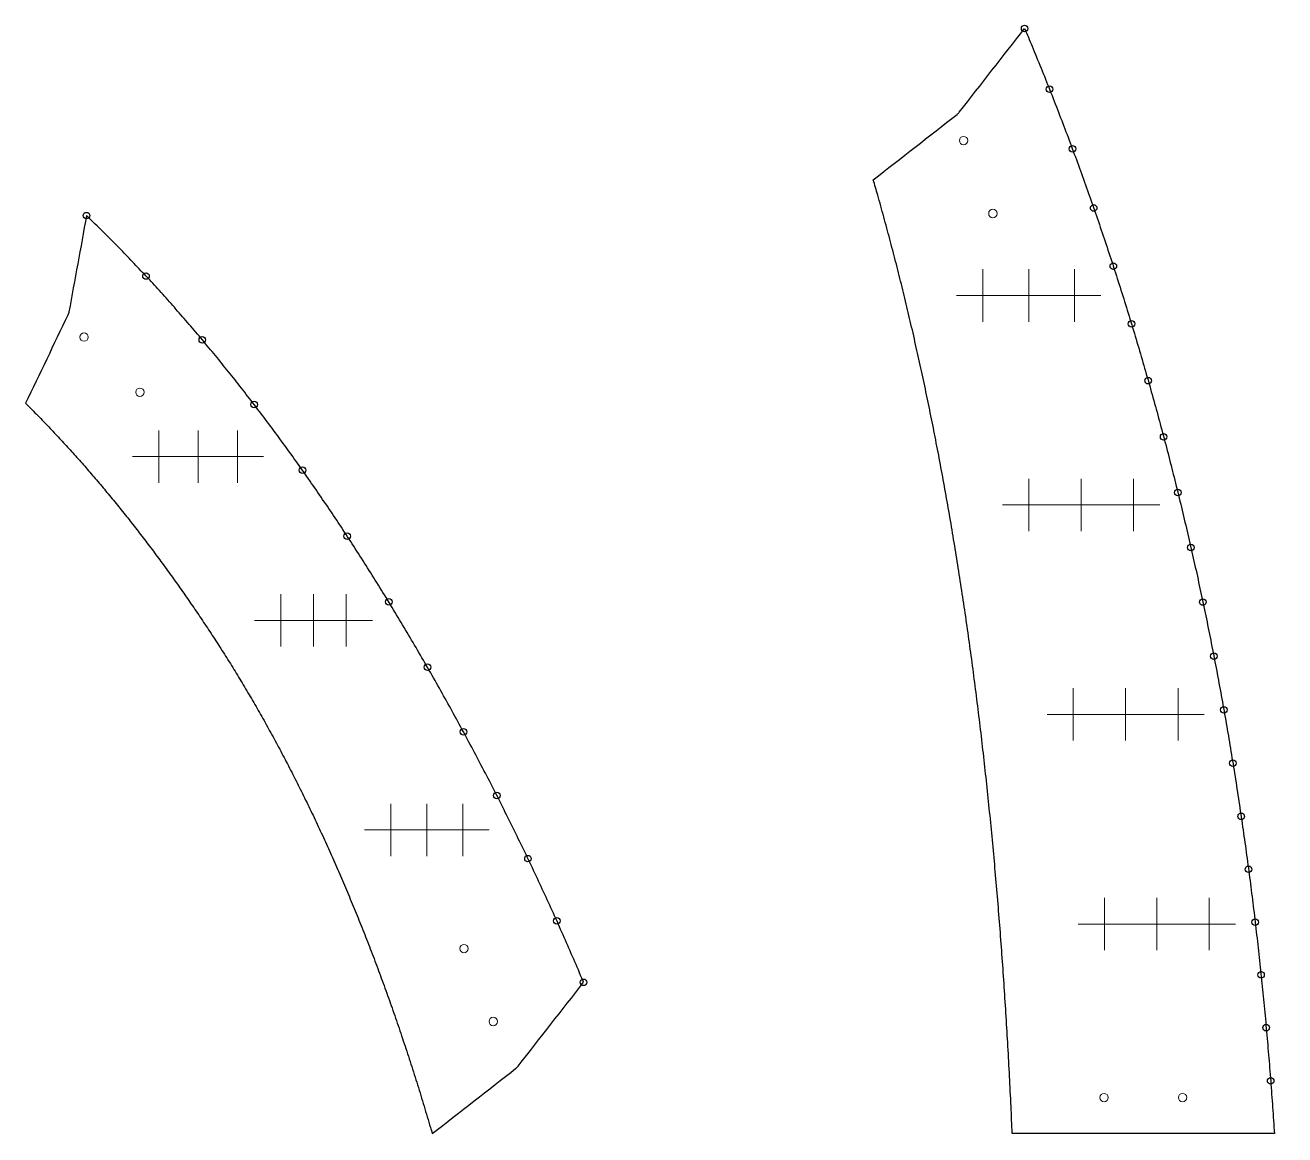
# Model space of a CAD drawing. Header units: inches. Extents: x -1683 to 11264, y -1696 to 865.
# Drawn here: x 1672.4 to 1768.5, y 91.1 to 175.8 of the extents above; entities that cross this region are included whole.
import ezdxf

# ---------------------------------------------------------------- set-up
doc = ezdxf.new("R2010")
doc.units = ezdxf.units.IN
doc.header["$MEASUREMENT"] = 0
doc.header["$PDMODE"] = 2
doc.header["$PDSIZE"] = 2
doc.layers.add('Drilling', color=3, linetype='Continuous', lineweight=13)
doc.layers.add('OLD1', color=1, linetype='Continuous')

# ---------------------------------------------------------------- blocks, each defined once
blk = doc.blocks.new('*U246')
at = {"layer": 'Drilling'}
blk.add_point((0, 0), dxfattribs=at)
blk = doc.blocks.new('*U247')
at = {"layer": 'Drilling', "color": 0, "linetype": 'ByBlock', "lineweight": -2, "transparency": 16777216}
for p in [(0, 0), (2.75, 0), (5.5, 0)]:
    blk.add_blockref('*U246', p, dxfattribs=at)
blk = doc.blocks.new('*U248')
at = {"layer": 'Drilling'}
blk.add_point((0, 0), dxfattribs=at)
blk = doc.blocks.new('*U249')
at = {"layer": 'Drilling', "color": 0, "linetype": 'ByBlock', "lineweight": -2, "transparency": 16777216}
for p in [(0, 0), (2.5, 0), (5, 0)]:
    blk.add_blockref('*U248', p, dxfattribs=at)
blk = doc.blocks.new('*U250')
at = {"layer": 'Drilling'}
blk.add_point((0, 0), dxfattribs=at)
blk = doc.blocks.new('*U251')
at = {"layer": 'Drilling', "color": 0, "linetype": 'ByBlock', "lineweight": -2, "transparency": 16777216}
for p in [(0, 0), (3, 0), (6, 0)]:
    blk.add_blockref('*U250', p, dxfattribs=at)
blk = doc.blocks.new('*U252')
at = {"layer": 'Drilling'}
blk.add_point((0, 0), dxfattribs=at)
blk = doc.blocks.new('*U253')
at = {"layer": 'Drilling', "color": 0, "linetype": 'ByBlock', "lineweight": -2, "transparency": 16777216}
for p in [(0, 0), (4, 0), (8, 0)]:
    blk.add_blockref('*U252', p, dxfattribs=at)
blk = doc.blocks.new('*U254')
at = {"layer": 'Drilling'}
blk.add_point((0, 0), dxfattribs=at)
blk = doc.blocks.new('*U255')
at = {"layer": 'Drilling', "color": 0, "linetype": 'ByBlock', "lineweight": -2, "transparency": 16777216}
for p in [(0, 0), (4, 0), (8, 0)]:
    blk.add_blockref('*U254', p, dxfattribs=at)
blk = doc.blocks.new('*U256')
at = {"layer": 'Drilling'}
blk.add_point((0, 0), dxfattribs=at)
blk = doc.blocks.new('*U257')
at = {"layer": 'Drilling', "color": 0, "linetype": 'ByBlock', "lineweight": -2, "transparency": 16777216}
for p in [(0, 0), (4, 0), (8, 0)]:
    blk.add_blockref('*U256', p, dxfattribs=at)
blk = doc.blocks.new('*U258')
at = {"layer": 'Drilling'}
blk.add_point((0, 0), dxfattribs=at)
blk = doc.blocks.new('*U259')
at = {"layer": 'Drilling', "color": 0, "linetype": 'ByBlock', "lineweight": -2, "transparency": 16777216}
for p in [(0, 0), (3.5, 0), (7, 0)]:
    blk.add_blockref('*U258', p, dxfattribs=at)

msp = doc.modelspace()

# ---------------------------------------------------------------- linework, layer by layer
for points, knots in [([(1747.7123, 91.21999), (1754.3821, 91.21999), (1761.0519, 91.21999), (1767.7217, 91.21999), (1767.67636, 91.89171), (1767.63101, 92.56343), (1767.58566, 93.23515), (1767.53614, 93.90429), (1767.48663, 94.57342), (1767.43711, 95.24256), (1767.38343, 95.90912), (1767.32975, 96.57568), (1767.27607, 97.24224), (1767.21822, 97.90622), (1767.16037, 98.57021), (1767.10252, 99.23419), (1767.0405, 99.89559), (1766.97848, 100.55699), (1766.91646, 101.21839), (1766.85028, 101.87721), (1766.78409, 102.53604), (1766.71791, 103.19486), (1766.64756, 103.8511), (1766.57721, 104.50735), (1766.50685, 105.16359), (1766.43233, 105.81725), (1766.35782, 106.47092), (1766.2833, 107.12458), (1766.20461, 107.77567), (1766.12592, 108.42675), (1766.04724, 109.07784), (1765.96438, 109.72634), (1765.88153, 110.37485), (1765.79867, 111.02335), (1765.71165, 111.66928), (1765.62463, 112.31521), (1765.53761, 112.96113), (1765.44642, 113.60448), (1765.35523, 114.24783), (1765.26404, 114.89118), (1765.16869, 115.53194), (1765.07333, 116.17271), (1764.97797, 116.81348), (1764.87845, 117.45167), (1764.77893, 118.08986), (1764.6794, 118.72805), (1764.57571, 119.36366), (1764.47202, 119.99927), (1764.36833, 120.63488), (1764.26047, 121.26791), (1764.15262, 121.90094), (1764.04476, 122.53397), (1763.93273, 123.16442), (1763.82071, 123.79487), (1763.70868, 124.42533), (1763.59249, 125.0532), (1763.4763, 125.68107), (1763.3601, 126.30894), (1763.23974, 126.93424), (1763.11938, 127.55953), (1762.99902, 128.18482), (1762.87449, 128.80754), (1762.74997, 129.43025), (1762.62544, 130.05297), (1762.49674, 130.6731), (1762.36805, 131.29324), (1762.23935, 131.91337), (1762.10649, 132.53093), (1761.97363, 133.14848), (1761.84077, 133.76604), (1761.70374, 134.38102), (1761.56671, 134.99599), (1761.42968, 135.61097), (1761.28848, 136.22337), (1761.14729, 136.83576), (1761.00609, 137.44816), (1760.86072, 138.05798), (1760.71536, 138.6678), (1760.57, 139.27762), (1760.42046, 139.88486), (1760.27093, 140.49209), (1760.1214, 141.09933), (1759.9677, 141.70399), (1759.814, 142.30865), (1759.6603, 142.91331), (1759.50244, 143.51539), (1759.34457, 144.11748), (1759.18671, 144.71956), (1759.02467, 145.31906), (1758.86264, 145.91856), (1758.7006, 146.51806), (1758.5344, 147.11498), (1758.3682, 147.71191), (1758.202, 148.30883), (1758.03163, 148.90317), (1757.86127, 149.49752), (1757.6909, 150.09186), (1757.51636, 150.68362), (1757.34183, 151.27539), (1757.16729, 151.86715), (1756.98859, 152.45634), (1756.80988, 153.04552), (1756.63118, 153.63471), (1756.44831, 154.22131), (1756.26544, 154.80792), (1756.08257, 155.39452), (1755.89553, 155.97855), (1755.70849, 156.56258), (1755.52146, 157.1466), (1755.33025, 157.72805), (1755.13905, 158.3095), (1754.94784, 158.89095), (1754.75247, 159.46982), (1754.5571, 160.04868), (1754.36172, 160.62755), (1754.16218, 161.20384), (1753.96264, 161.78013), (1753.7631, 162.35642), (1753.5594, 162.93013), (1753.35569, 163.50384), (1753.15198, 164.07755), (1752.94411, 164.64868), (1752.73623, 165.21981), (1752.52836, 165.79094), (1752.31632, 166.35949), (1752.10428, 166.92805), (1751.89223, 167.4966), (1751.67603, 168.06257), (1751.45982, 168.62854), (1751.24361, 169.19451), (1751.02323, 169.75791), (1750.80285, 170.3213), (1750.58248, 170.8847), (1750.35793, 171.44551), (1750.13339, 172.00632), (1749.90885, 172.56714), (1749.68014, 173.12537), (1749.45142, 173.68361), (1749.22271, 174.24184), (1749.03453, 174.69086), (1748.84634, 175.13987), (1748.65816, 175.58889), (1746.99572, 173.45858), (1745.33327, 171.32828), (1743.67083, 169.19798), (1743.62062, 169.13364), (1743.56204, 169.07506), (1743.49769, 169.02484), (1741.36739, 167.3624), (1739.23709, 165.69996), (1737.10679, 164.03751), (1737.21945, 163.64698), (1737.33211, 163.25644), (1737.44477, 162.86591), (1737.60001, 162.30983), (1737.75526, 161.75375), (1737.9105, 161.19767), (1738.06238, 160.63531), (1738.21426, 160.07294), (1738.36614, 159.51057), (1738.51464, 158.94192), (1738.66315, 158.37326), (1738.81165, 157.80461), (1738.95678, 157.22967), (1739.1019, 156.65473), (1739.24703, 156.07978), (1739.38877, 155.49856), (1739.5305, 154.91733), (1739.67224, 154.33611), (1739.81059, 153.7486), (1739.94893, 153.16109), (1740.08727, 152.57358), (1740.22222, 151.97979), (1740.35716, 151.38601), (1740.4921, 150.79222), (1740.62364, 150.19215), (1740.75517, 149.59208), (1740.88671, 148.99201), (1741.01483, 148.38567), (1741.14295, 147.77932), (1741.27107, 147.17298), (1741.39577, 146.56036), (1741.52048, 145.94774), (1741.64518, 145.33512), (1741.76645, 144.71623), (1741.88773, 144.09734), (1742.009, 143.47845), (1742.12685, 142.85329), (1742.24469, 142.22813), (1742.36254, 141.60297), (1742.47695, 140.97155), (1742.59135, 140.34012), (1742.70576, 139.70869), (1742.81672, 139.071), (1742.92769, 138.43331), (1743.03865, 137.79562), (1743.14617, 137.15166), (1743.25369, 136.50771), (1743.36121, 135.86376), (1743.46527, 135.21355), (1743.56934, 134.56333), (1743.6734, 133.91312), (1743.77401, 133.25665), (1743.87462, 132.60018), (1743.97522, 131.94371), (1744.07237, 131.28099), (1744.16952, 130.61827), (1744.26666, 129.95555), (1744.36034, 129.28657), (1744.45402, 128.6176), (1744.5477, 127.94863), (1744.63791, 127.2734), (1744.72812, 126.59818), (1744.81833, 125.92296), (1744.90506, 125.24149), (1744.99179, 124.56003), (1745.07853, 123.87856), (1745.16178, 123.19085), (1745.24504, 122.50314), (1745.32829, 121.81543), (1745.40806, 121.12148), (1745.48783, 120.42753), (1745.56761, 119.73358), (1745.64389, 119.0334), (1745.72018, 118.33321), (1745.79646, 117.63302), (1745.86926, 116.9266), (1745.94205, 116.22018), (1746.01485, 115.51376), (1746.08415, 114.80111), (1746.15345, 114.08845), (1746.22275, 113.3758), (1746.28856, 112.65692), (1746.35436, 111.93804), (1746.42017, 111.21916), (1746.48247, 110.49405), (1746.54478, 109.76894), (1746.60708, 109.04384), (1746.66588, 108.31251), (1746.72468, 107.58117), (1746.78349, 106.84984), (1746.83878, 106.11229), (1746.89408, 105.37474), (1746.94937, 104.63719), (1747.00116, 103.89342), (1747.05294, 103.14965), (1747.10473, 102.40588), (1747.15301, 101.6559), (1747.20128, 100.90592), (1747.24955, 100.15593), (1747.29432, 99.39973), (1747.33908, 98.64354), (1747.38384, 97.88734), (1747.42508, 97.12493), (1747.46632, 96.36253), (1747.50756, 95.60012), (1747.54529, 94.8315), (1747.58301, 94.06289), (1747.62074, 93.29428), (1747.65126, 92.60285), (1747.68178, 91.91142), (1747.7123, 91.21999)], [0, 0, 0, 0, 1, 1, 1, 2, 2, 2, 3, 3, 3, 4, 4, 4, 5, 5, 5, 6, 6, 6, 7, 7, 7, 8, 8, 8, 9, 9, 9, 10, 10, 10, 11, 11, 11, 12, 12, 12, 13, 13, 13, 14, 14, 14, 15, 15, 15, 16, 16, 16, 17, 17, 17, 18, 18, 18, 19, 19, 19, 20, 20, 20, 21, 21, 21, 22, 22, 22, 23, 23, 23, 24, 24, 24, 25, 25, 25, 26, 26, 26, 27, 27, 27, 28, 28, 28, 29, 29, 29, 30, 30, 30, 31, 31, 31, 32, 32, 32, 33, 33, 33, 34, 34, 34, 35, 35, 35, 36, 36, 36, 37, 37, 37, 38, 38, 38, 39, 39, 39, 40, 40, 40, 41, 41, 41, 42, 42, 42, 43, 43, 43, 44, 44, 44, 45, 45, 45, 46, 46, 46, 47, 47, 47, 48, 48, 48, 48.24485637, 48.24485637, 48.24485637, 49.24485637, 49.24485637, 49.24485637, 50.24485637, 50.24485637, 50.24485637, 51.24485637, 51.24485637, 51.24485637, 52.24485637, 52.24485637, 52.24485637, 53.24485637, 53.24485637, 53.24485637, 54.24485637, 54.24485637, 54.24485637, 55.24485637, 55.24485637, 55.24485637, 56.24485637, 56.24485637, 56.24485637, 57.24485637, 57.24485637, 57.24485637, 58.24485637, 58.24485637, 58.24485637, 59.24485637, 59.24485637, 59.24485637, 60.24485637, 60.24485637, 60.24485637, 61.24485637, 61.24485637, 61.24485637, 62.24485637, 62.24485637, 62.24485637, 63.24485637, 63.24485637, 63.24485637, 64.24485637, 64.24485637, 64.24485637, 65.24485637, 65.24485637, 65.24485637, 66.24485637, 66.24485637, 66.24485637, 67.24485637, 67.24485637, 67.24485637, 68.24485637, 68.24485637, 68.24485637, 69.24485637, 69.24485637, 69.24485637, 70.24485637, 70.24485637, 70.24485637, 71.24485637, 71.24485637, 71.24485637, 72.24485637, 72.24485637, 72.24485637, 73.24485637, 73.24485637, 73.24485637, 74.24485637, 74.24485637, 74.24485637, 75.24485637, 75.24485637, 75.24485637, 76.24485637, 76.24485637, 76.24485637, 77.24485637, 77.24485637, 77.24485637, 78.24485637, 78.24485637, 78.24485637, 79.24485637, 79.24485637, 79.24485637, 80.24485637, 80.24485637, 80.24485637, 81.24485637, 81.24485637, 81.24485637, 82.24485637, 82.24485637, 82.24485637, 83.24485637, 83.24485637, 83.24485637, 84.24485637, 84.24485637, 84.24485637, 85.24485637, 85.24485637, 85.24485637, 86.24485637, 86.24485637, 86.24485637, 86.24485637]), ([(1710.00709, 96.38046), (1709.95688, 96.31612), (1709.8983, 96.25754), (1709.83395, 96.20732), (1707.70365, 94.54488), (1705.57335, 92.88244), (1703.44305, 91.21999), (1703.39711, 91.37925), (1703.35117, 91.5385), (1703.30523, 91.69775), (1703.14328, 92.24125), (1702.98133, 92.78475), (1702.81938, 93.32824), (1702.65408, 93.86545), (1702.48879, 94.40265), (1702.3235, 94.93986), (1702.15487, 95.47077), (1701.98625, 96.00169), (1701.81762, 96.5326), (1701.64567, 97.05722), (1701.47372, 97.58184), (1701.30177, 98.10646), (1701.12651, 98.62479), (1700.95124, 99.14312), (1700.77597, 99.66145), (1700.5974, 100.17349), (1700.41883, 100.68553), (1700.24026, 101.19756), (1700.05839, 101.70331), (1699.87652, 102.20906), (1699.69465, 102.7148), (1699.50949, 103.21426), (1699.32433, 103.71372), (1699.13917, 104.21318), (1698.95073, 104.70634), (1698.7623, 105.19951), (1698.57386, 105.69268), (1698.38215, 106.17957), (1698.19045, 106.66645), (1697.99874, 107.15333), (1697.80377, 107.63393), (1697.60881, 108.11453), (1697.41384, 108.59513), (1697.21563, 109.06945), (1697.01741, 109.54377), (1696.8192, 110.01808), (1696.61774, 110.48612), (1696.41628, 110.95417), (1696.21483, 111.42221), (1696.01015, 111.88397), (1695.80546, 112.34574), (1695.60078, 112.80751), (1695.39287, 113.263), (1695.18497, 113.7185), (1694.97706, 114.174), (1694.76595, 114.62323), (1694.55484, 115.07246), (1694.34372, 115.52169), (1694.12941, 115.96467), (1693.9151, 116.40764), (1693.70079, 116.85061), (1693.48328, 117.28733), (1693.26578, 117.72405), (1693.04828, 118.16077), (1692.8276, 118.59125), (1692.60692, 119.02172), (1692.38624, 119.45219), (1692.16239, 119.87643), (1691.93854, 120.30066), (1691.71469, 120.7249), (1691.48768, 121.1429), (1691.26068, 121.5609), (1691.03367, 121.97891), (1690.80351, 122.39069), (1690.57335, 122.80247), (1690.3432, 123.21425), (1690.1099, 123.61981), (1689.8766, 124.02538), (1689.6433, 124.43095), (1689.40688, 124.83031), (1689.17045, 125.22968), (1688.93402, 125.62904), (1688.69447, 126.02221), (1688.45492, 126.41538), (1688.21537, 126.80856), (1687.97271, 127.19555), (1687.73005, 127.58254), (1687.48738, 127.96953), (1687.24073, 128.35173), (1686.99407, 128.73393), (1686.74741, 129.11613), (1686.4967, 129.49493), (1686.24598, 129.87373), (1685.99527, 130.25253), (1685.74223, 130.62657), (1685.4892, 131.00061), (1685.23617, 131.37465), (1684.98173, 131.74257), (1684.72729, 132.1105), (1684.47286, 132.47842), (1684.21703, 132.84022), (1683.96119, 133.20203), (1683.70536, 133.56384), (1683.44815, 133.91953), (1683.19093, 134.27523), (1682.93372, 134.63092), (1682.67513, 134.98052), (1682.41654, 135.33011), (1682.15795, 135.6797), (1681.89799, 136.02319), (1681.63804, 136.36668), (1681.37809, 136.71018), (1681.11678, 137.04758), (1680.85547, 137.38498), (1680.59416, 137.72238), (1680.33151, 138.05369), (1680.06886, 138.38501), (1679.8062, 138.71632), (1679.54222, 139.04156), (1679.27823, 139.3668), (1679.01424, 139.69204), (1678.74893, 140.01121), (1678.48362, 140.33038), (1678.2183, 140.64955), (1677.95168, 140.96266), (1677.68505, 141.27577), (1677.41842, 141.58888), (1677.15048, 141.89594), (1676.88255, 142.203), (1676.61461, 142.51007), (1676.34538, 142.81109), (1676.07615, 143.11211), (1675.80691, 143.41314), (1675.53639, 143.70813), (1675.26587, 144.00313), (1674.99535, 144.29812), (1674.72354, 144.5871), (1674.45174, 144.87608), (1674.17994, 145.16506), (1673.90686, 145.44804), (1673.63378, 145.73102), (1673.3607, 146.014), (1673.04123, 146.33537), (1672.72176, 146.65673), (1672.40228, 146.9781), (1673.47838, 149.22085), (1674.55448, 151.46361), (1675.63057, 153.70636), (1675.66888, 153.78619), (1675.69672, 153.87189), (1675.71266, 153.95899), (1676.16033, 156.40592), (1676.60801, 158.85286), (1677.05569, 161.2998), (1677.19261, 161.16896), (1677.32954, 161.03811), (1677.46647, 160.90726), (1677.81309, 160.56702), (1678.15971, 160.22678), (1678.50632, 159.88654), (1678.85132, 159.53885), (1679.19631, 159.19116), (1679.5413, 158.84347), (1679.88466, 158.48832), (1680.22802, 158.13317), (1680.57138, 157.77803), (1680.91312, 157.41543), (1681.25485, 157.05283), (1681.59658, 156.69023), (1681.93669, 156.32018), (1682.27679, 155.95012), (1682.6169, 155.58007), (1682.95537, 155.20257), (1683.29385, 154.82506), (1683.63232, 154.44755), (1683.96917, 154.06259), (1684.30602, 153.67763), (1684.64287, 153.29267), (1684.97808, 152.90026), (1685.3133, 152.50785), (1685.64852, 152.11543), (1685.98211, 151.71557), (1686.3157, 151.3157), (1686.64929, 150.91583), (1686.98125, 150.50851), (1687.31321, 150.10119), (1687.64518, 149.69387), (1687.97551, 149.2791), (1688.30584, 148.86433), (1688.63617, 148.44955), (1688.96488, 148.02733), (1689.29358, 147.6051), (1689.62229, 147.18287), (1689.94936, 146.75319), (1690.27644, 146.32351), (1690.60351, 145.89383), (1690.92896, 145.4567), (1691.25441, 145.01956), (1691.57985, 144.58243), (1691.90367, 144.13784), (1692.22749, 143.69325), (1692.55131, 143.24867), (1692.8735, 142.79663), (1693.19569, 142.34458), (1693.51788, 141.89254), (1693.83844, 141.43305), (1694.159, 140.97356), (1694.47956, 140.51406), (1694.79849, 140.04711), (1695.11742, 139.58017), (1695.43636, 139.11322), (1695.75366, 138.63882), (1696.07096, 138.16442), (1696.38827, 137.69001), (1696.70394, 137.20816), (1697.01962, 136.7263), (1697.33529, 136.24445), (1697.64934, 135.75514), (1697.96338, 135.26583), (1698.27743, 134.77653), (1698.58985, 134.27976), (1698.90227, 133.783), (1699.21468, 133.28624), (1699.52547, 132.78203), (1699.83626, 132.27781), (1700.14705, 131.7736), (1700.45494, 131.26436), (1700.76283, 130.75513), (1701.07072, 130.2459), (1701.37445, 129.73409), (1701.67817, 129.22228), (1701.98189, 128.71047), (1702.28145, 128.19608), (1702.58101, 127.68169), (1702.88056, 127.1673), (1703.17595, 126.65034), (1703.47134, 126.13337), (1703.76673, 125.6164), (1704.05795, 125.09685), (1704.34917, 124.5773), (1704.64039, 124.05776), (1704.92745, 123.53563), (1705.2145, 123.0135), (1705.50155, 122.49138), (1705.78444, 121.96667), (1706.06733, 121.44197), (1706.35021, 120.91726), (1706.62893, 120.38997), (1706.90765, 119.86269), (1707.18637, 119.3354), (1707.46092, 118.80554), (1707.73548, 118.27568), (1708.01003, 117.74581), (1708.28041, 117.21337), (1708.5508, 116.68093), (1708.82118, 116.14848), (1709.0874, 115.61346), (1709.35362, 115.07844), (1709.61983, 114.54341), (1709.88188, 114.00581), (1710.14393, 113.46821), (1710.40598, 112.93061), (1710.66387, 112.39043), (1710.92175, 111.85025), (1711.17963, 111.31007), (1711.43335, 110.76731), (1711.68706, 110.22455), (1711.94078, 109.68179), (1712.19033, 109.13645), (1712.43987, 108.59111), (1712.68942, 108.04577), (1712.9348, 107.49785), (1713.18018, 106.94993), (1713.42556, 106.40201), (1713.66678, 105.85152), (1713.90799, 105.30102), (1714.1492, 104.75052), (1714.38625, 104.19744), (1714.62329, 103.64437), (1714.86034, 103.09129), (1714.90503, 102.98465), (1714.94973, 102.87801), (1714.99442, 102.77137), (1713.33198, 100.64107), (1711.66954, 98.51076), (1710.00709, 96.38046)], [0, 0, 0, 0, 0.24485637, 0.24485637, 0.24485637, 1.24485637, 1.24485637, 1.24485637, 2.24485637, 2.24485637, 2.24485637, 3.24485637, 3.24485637, 3.24485637, 4.24485637, 4.24485637, 4.24485637, 5.24485637, 5.24485637, 5.24485637, 6.24485637, 6.24485637, 6.24485637, 7.24485637, 7.24485637, 7.24485637, 8.24485637, 8.24485637, 8.24485637, 9.24485637, 9.24485637, 9.24485637, 10.24485637, 10.24485637, 10.24485637, 11.24485637, 11.24485637, 11.24485637, 12.24485637, 12.24485637, 12.24485637, 13.24485637, 13.24485637, 13.24485637, 14.24485637, 14.24485637, 14.24485637, 15.24485637, 15.24485637, 15.24485637, 16.24485637, 16.24485637, 16.24485637, 17.24485637, 17.24485637, 17.24485637, 18.24485637, 18.24485637, 18.24485637, 19.24485637, 19.24485637, 19.24485637, 20.24485637, 20.24485637, 20.24485637, 21.24485637, 21.24485637, 21.24485637, 22.24485637, 22.24485637, 22.24485637, 23.24485637, 23.24485637, 23.24485637, 24.24485637, 24.24485637, 24.24485637, 25.24485637, 25.24485637, 25.24485637, 26.24485637, 26.24485637, 26.24485637, 27.24485637, 27.24485637, 27.24485637, 28.24485637, 28.24485637, 28.24485637, 29.24485637, 29.24485637, 29.24485637, 30.24485637, 30.24485637, 30.24485637, 31.24485637, 31.24485637, 31.24485637, 32.24485637, 32.24485637, 32.24485637, 33.24485637, 33.24485637, 33.24485637, 34.24485637, 34.24485637, 34.24485637, 35.24485637, 35.24485637, 35.24485637, 36.24485637, 36.24485637, 36.24485637, 37.24485637, 37.24485637, 37.24485637, 38.24485637, 38.24485637, 38.24485637, 39.24485637, 39.24485637, 39.24485637, 40.24485637, 40.24485637, 40.24485637, 41.24485637, 41.24485637, 41.24485637, 42.24485637, 42.24485637, 42.24485637, 43.24485637, 43.24485637, 43.24485637, 44.24485637, 44.24485637, 44.24485637, 45.24485637, 45.24485637, 45.24485637, 46.24485637, 46.24485637, 46.24485637, 47.24485637, 47.24485637, 47.24485637, 48.24485637, 48.24485637, 48.24485637, 48.51048306, 48.51048306, 48.51048306, 49.51048306, 49.51048306, 49.51048306, 50.51048306, 50.51048306, 50.51048306, 51.51048306, 51.51048306, 51.51048306, 52.51048306, 52.51048306, 52.51048306, 53.51048306, 53.51048306, 53.51048306, 54.51048306, 54.51048306, 54.51048306, 55.51048306, 55.51048306, 55.51048306, 56.51048306, 56.51048306, 56.51048306, 57.51048306, 57.51048306, 57.51048306, 58.51048306, 58.51048306, 58.51048306, 59.51048306, 59.51048306, 59.51048306, 60.51048306, 60.51048306, 60.51048306, 61.51048306, 61.51048306, 61.51048306, 62.51048306, 62.51048306, 62.51048306, 63.51048306, 63.51048306, 63.51048306, 64.51048306, 64.51048306, 64.51048306, 65.51048306, 65.51048306, 65.51048306, 66.51048306, 66.51048306, 66.51048306, 67.51048306, 67.51048306, 67.51048306, 68.51048306, 68.51048306, 68.51048306, 69.51048306, 69.51048306, 69.51048306, 70.51048306, 70.51048306, 70.51048306, 71.51048306, 71.51048306, 71.51048306, 72.51048306, 72.51048306, 72.51048306, 73.51048306, 73.51048306, 73.51048306, 74.51048306, 74.51048306, 74.51048306, 75.51048306, 75.51048306, 75.51048306, 76.51048306, 76.51048306, 76.51048306, 77.51048306, 77.51048306, 77.51048306, 78.51048306, 78.51048306, 78.51048306, 79.51048306, 79.51048306, 79.51048306, 80.51048306, 80.51048306, 80.51048306, 81.51048306, 81.51048306, 81.51048306, 82.51048306, 82.51048306, 82.51048306, 83.51048306, 83.51048306, 83.51048306, 84.51048306, 84.51048306, 84.51048306, 85.51048306, 85.51048306, 85.51048306, 86.51048306, 86.51048306, 86.51048306, 87.51048306, 87.51048306, 87.51048306, 88.51048306, 88.51048306, 88.51048306, 89.51048306, 89.51048306, 89.51048306, 90.51048306, 90.51048306, 90.51048306, 91.51048306, 91.51048306, 91.51048306, 92.51048306, 92.51048306, 92.51048306, 93.51048306, 93.51048306, 93.51048306, 93.51048306])]:
    msp.add_open_spline(points, degree=3, knots=knots)
at = {"layer": 'Drilling'}
for centre in [(1744.00003, 167.02912), (1746.23513, 161.46097), (1676.8645, 152.03192), (1681.13553, 147.81787), (1705.86608, 105.34791), (1708.10118, 99.77976), (1754.717, 93.96999), (1760.717, 93.96999)]:
    msp.add_circle(centre, 0.3225, dxfattribs=at)
at = {"layer": 'OLD1'}
for centre in [(1748.65816, 175.58889), (1750.55211, 170.96054), (1752.30424, 166.39188), (1677.05569, 161.2998), (1753.92656, 161.88434), (1755.42658, 157.43513), (1681.59658, 156.69023), (1756.8112, 153.04117), (1685.89091, 151.82489), (1758.08961, 148.70092), (1689.85386, 146.87865), (1759.26774, 144.41049), (1693.53463, 141.86853), (1760.35123, 140.16601), (1696.94977, 136.83292), (1761.34811, 135.96473), (1700.12318, 131.81233), (1762.2625, 131.80183), (1763.09767, 127.67234), (1703.07384, 126.82904), (1763.86021, 123.57255), (1705.8206, 121.89961), (1764.55387, 119.49754), (1708.37497, 117.02717), (1765.18204, 115.4422), (1710.74811, 112.21396), (1765.74775, 111.40134), (1712.951, 107.46167), (1766.25369, 107.36957), (1714.99442, 102.77137), (1766.7022, 103.34136), (1767.09531, 99.311), (1767.43711, 95.24256)]:
    msp.add_circle(centre, 0.25, dxfattribs=at)

# ---------------------------------------------------------------- block references
at = {"layer": 'Drilling', "xscale": -1}
for name, p in [('*U259', (1752.46878, 155.20305)), ('*U251', (1688.57066, 142.90247)), ('*U257', (1756.97963, 139.21999)), ('*U249', (1696.88073, 130.40247)), ('*U255', (1760.36803, 123.21999)), ('*U247', (1705.78062, 114.40247)), ('*U253', (1762.7463, 107.21999))]:
    msp.add_blockref(name, p, dxfattribs=at)

doc.saveas('drawing.dxf')
